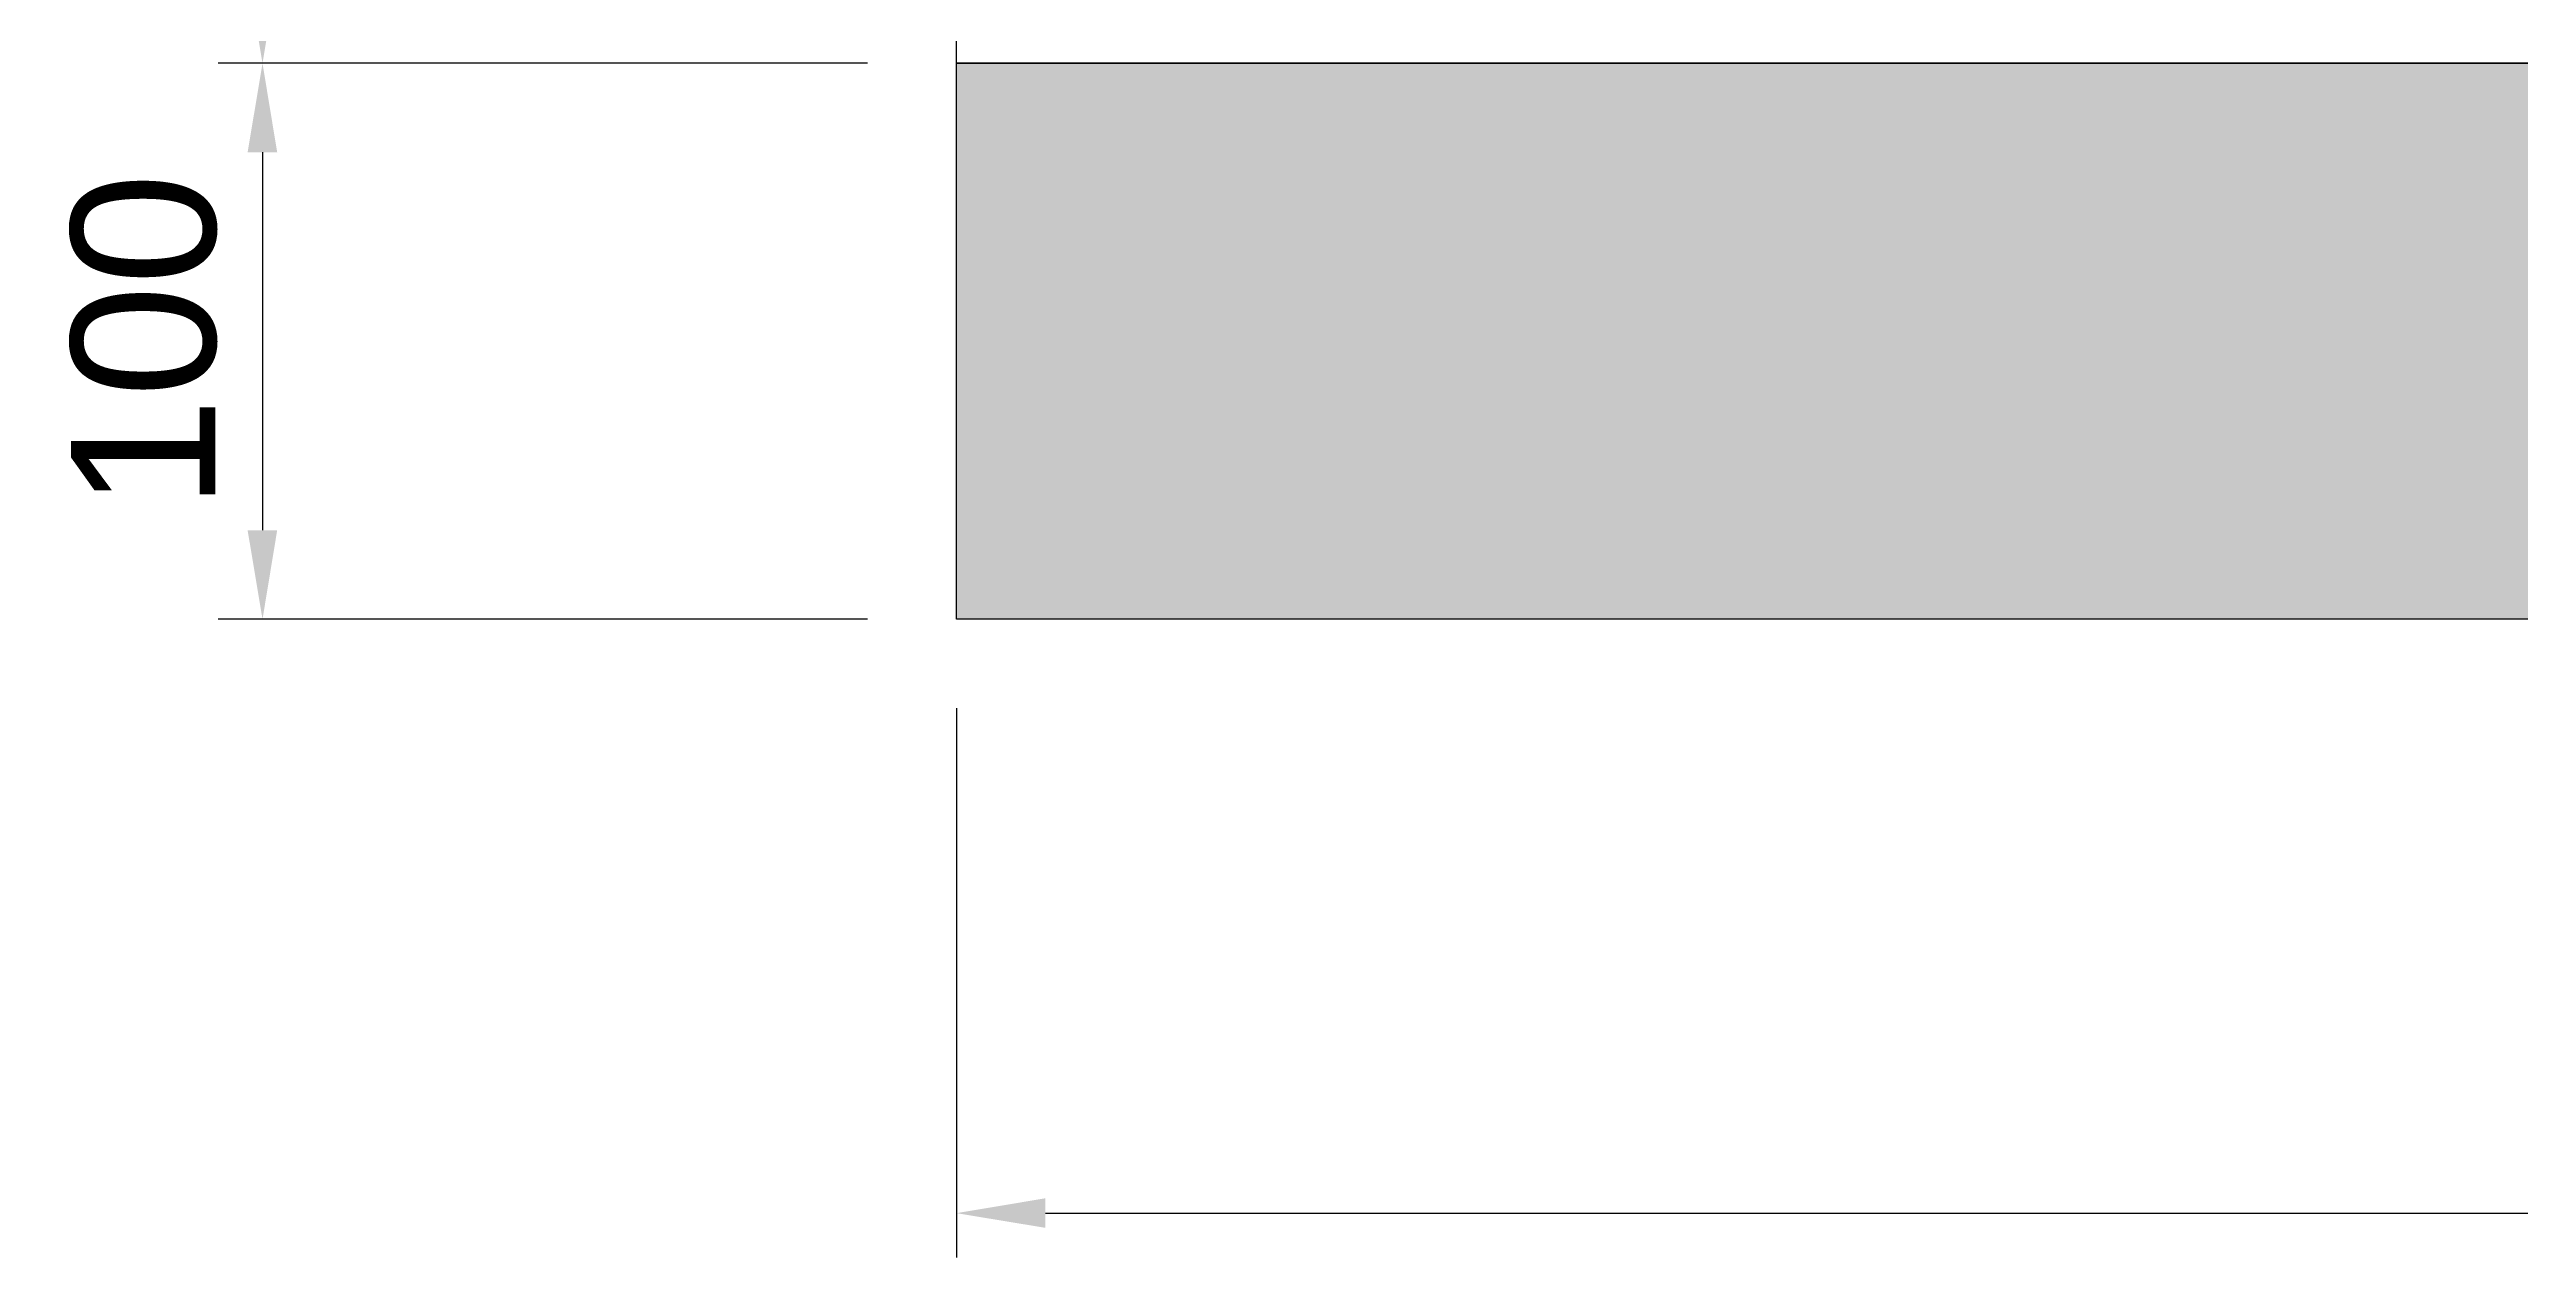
# Model space of a CAD drawing. Header units: millimetres. Extents: x 330554 to 656471, y 11007 to 130943.
# Drawn here: x 453622 to 454733, y 99514 to 100057 of the extents above; entities that cross this region are included whole.
import ezdxf

# ---------------------------------------------------------------- set-up
doc = ezdxf.new("R2010")
doc.units = ezdxf.units.MM
doc.header["$LTSCALE"] = 6
doc.layers.add('kich thuoc', color=9, linetype='Continuous', lineweight=13)
doc.layers.add('Nen', color=7, linetype='Continuous')
doc.styles.add('kt2', font='arial.ttf', dxfattribs={"height": 65})
doc.dimstyles.new('TL 0.4', dxfattribs={"dimscale": 20, "dimtxt": 0.18, "dimasz": 2, "dimexe": 1, "dimexo": 2, "dimgap": 1, "dimtad": 1, "dimtoh": 1, "dimdec": 0, "dimlfac": 0.4, "dimzin": 0, "dimdsep": 46, "dimtxsty": 'kt2', "dimcen": 2, "dimclrd": 256, "dimclre": 256, "dimclrt": 2, "dimadec": 0, "dimazin": 0, "dimtfac": 1, "dimtdec": 0, "dimtofl": 0, "dimtmove": 0, "dimatfit": 3, "dimfxl": 1, "dimtolj": 1, "dimtzin": 0, "dimarcsym": 0})

# ---------------------------------------------------------------- blocks, each defined once
blk = doc.blocks.new('*D214')
at = {"layer": 'Defpoints', "color": 0, "linetype": 'ByBlock', "ltscale": 0.2, "transparency": 16777216}
for p in [(454030.1, 99800.7), (456030.1, 99800.7), (456030.1, 99533.6)]:
    blk.add_point(p, dxfattribs=at)
at = {"layer": 'kich thuoc', "linetype": 'ByBlock', "lineweight": -2, "ltscale": 0.2, "transparency": 16777216}
for p, q in [((454030.1, 99760.7), (454030.1, 99513.6)), ((456030.1, 99760.7), (456030.1, 99513.6)), ((454070.1, 99533.6), (455990.1, 99533.6))]:
    blk.add_line(p, q, dxfattribs=at)
at = {"layer": 'kich thuoc', "linetype": 'ByBlock', "ltscale": 0.2, "transparency": 16777216}
for points in [[(454070.1, 99540.3), (454070.1, 99527), (454030.1, 99533.6)], [(455990.1, 99540.3), (455990.1, 99527), (456030.1, 99533.6)]]:
    blk.add_solid(points, dxfattribs=at)
at = {"layer": 'kich thuoc', "color": 2, "linetype": 'ByBlock', "lineweight": 5, "ltscale": 0.2, "transparency": 16777216, "insert": (455030.1, 99586.8), "char_height": 65, "attachment_point": 5, "style": 'kt2'}
blk.add_mtext('\\A1;800', dxfattribs=at)
blk = doc.blocks.new('*D180')
at = {"layer": 'Defpoints', "color": 0, "linetype": 'ByBlock', "ltscale": 0.2, "transparency": 16777216}
for p in [(454042.6, 103068.2), (453717.9, 100050.7), (454030.1, 100050.7)]:
    blk.add_point(p, dxfattribs=at)
at = {"layer": 'kich thuoc', "linetype": 'ByBlock', "lineweight": -2, "ltscale": 0.2, "transparency": 16777216}
for p, q in [((454002.6, 103068.2), (453697.9, 103068.2)), ((453717.9, 103028.2), (453717.9, 100090.7)), ((453990.1, 100050.7), (453697.9, 100050.7))]:
    blk.add_line(p, q, dxfattribs=at)
at = {"layer": 'kich thuoc', "linetype": 'ByBlock', "ltscale": 0.2, "transparency": 16777216}
for points in [[(453711.2, 103028.2), (453724.5, 103028.2), (453717.9, 103068.2)], [(453711.2, 100090.7), (453724.5, 100090.7), (453717.9, 100050.7)]]:
    blk.add_solid(points, dxfattribs=at)
at = {"layer": 'kich thuoc', "color": 2, "linetype": 'ByBlock', "lineweight": 5, "ltscale": 0.2, "transparency": 16777216, "insert": (453664.7, 101559.5), "char_height": 65, "attachment_point": 5, "rotation": 90, "style": 'kt2'}
blk.add_mtext('\\A1;1200', dxfattribs=at)
blk = doc.blocks.new('*D181')
at = {"layer": 'Defpoints', "color": 0, "linetype": 'ByBlock', "ltscale": 0.2, "transparency": 16777216}
for p in [(454030.1, 100050.7), (453717.9, 99800.7), (454030.1, 99800.7)]:
    blk.add_point(p, dxfattribs=at)
at = {"layer": 'kich thuoc', "linetype": 'ByBlock', "lineweight": -2, "ltscale": 0.2, "transparency": 16777216}
for p, q in [((453990.1, 100050.7), (453697.9, 100050.7)), ((453717.9, 100010.7), (453717.9, 99840.7)), ((453990.1, 99800.7), (453697.9, 99800.7))]:
    blk.add_line(p, q, dxfattribs=at)
at = {"layer": 'kich thuoc', "linetype": 'ByBlock', "ltscale": 0.2, "transparency": 16777216}
for points in [[(453711.2, 100010.7), (453724.5, 100010.7), (453717.9, 100050.7)], [(453711.2, 99840.7), (453724.5, 99840.7), (453717.9, 99800.7)]]:
    blk.add_solid(points, dxfattribs=at)
at = {"layer": 'kich thuoc', "color": 2, "linetype": 'ByBlock', "lineweight": 5, "ltscale": 0.2, "transparency": 16777216, "insert": (453664.7, 99925.7), "char_height": 65, "attachment_point": 5, "rotation": 90, "style": 'kt2'}
blk.add_mtext('\\A1;100', dxfattribs=at)

msp = doc.modelspace()

# ---------------------------------------------------------------- hatches: boundary and pattern name
at = {"layer": 'Nen'}
h = msp.add_hatch(color=256, dxfattribs=at)
h.set_gradient(color1=(243, 224, 170), one_color=1, tint=1, name='SPHERICAL')
h.paths.add_polyline_path([(454030.119, 100050.701), (454030.119, 99800.701), (456030.119, 99800.701), (456030.119, 100050.701)])

# ---------------------------------------------------------------- linework, layer by layer
msp.add_line((454030.119, 99800.701), (454030.119, 104550.701))
for points in [[(454030.119, 104550.701), (456030.119, 104550.701), (456030.119, 100050.701), (454030.119, 100050.701)], [(454030.119, 100050.701), (456030.119, 100050.701), (456030.119, 99800.701), (454030.119, 99800.701)]]:
    msp.add_lwpolyline(points, close=True)

# ---------------------------------------------------------------- dimensions: what is measured, and where the dimension line sits
at = {"layer": 'kich thuoc', "linetype": 'ByBlock', "lineweight": 5, "ltscale": 0.2}
dim = msp.add_linear_dim(base=(453717.872, 100050.701), p1=(454042.619, 103068.201), p2=(454030.119, 100050.701), angle=90, text='1200', dimstyle='TL 0.4', dxfattribs=at)
dim.commit()
dim.dimension.update_dxf_attribs({"geometry": '*D180', "text_midpoint": (453664.684, 101559.451)})
dim = msp.add_linear_dim(base=(453717.872, 99800.701), p1=(454030.119, 100050.701), p2=(454030.119, 99800.701), angle=90, dimstyle='TL 0.4', dxfattribs=at)
dim.commit()
dim.dimension.update_dxf_attribs({"geometry": '*D181', "text_midpoint": (453664.684, 99925.701)})
dim = msp.add_linear_dim(base=(456030.119, 99533.627), p1=(454030.119, 99800.701), p2=(456030.119, 99800.701), dimstyle='TL 0.4', dxfattribs=at)
dim.commit()
dim.dimension.update_dxf_attribs({"geometry": '*D214', "text_midpoint": (455030.119, 99586.814)})

doc.saveas('drawing.dxf')
